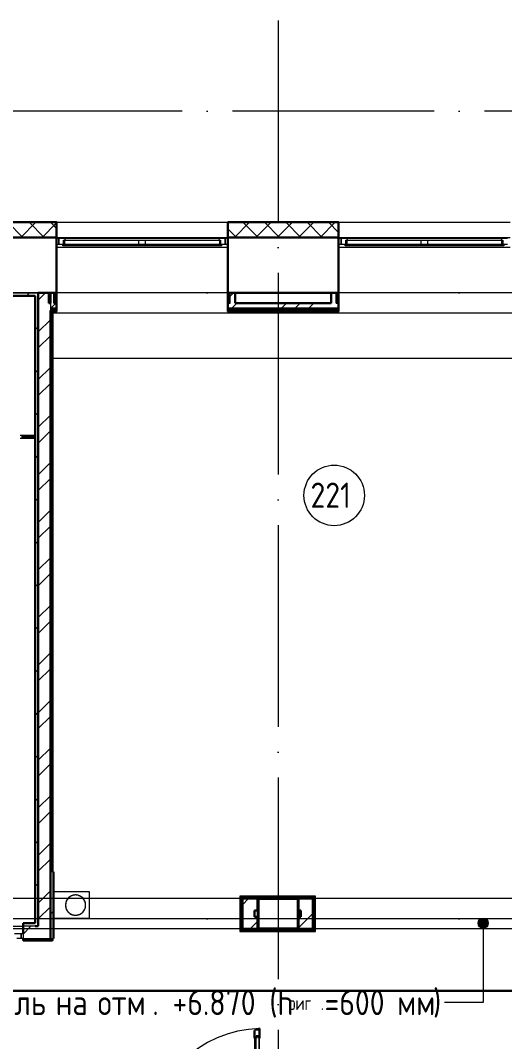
# Model space of a CAD drawing. Header units: millimetres. Extents: x -1073752 to 1436911, y -1379358 to 94781.
# Drawn here: x -1004840 to -1000037, y -1018973 to -1008856 of the extents above; entities that cross this region are included whole.
import ezdxf

# ---------------------------------------------------------------- set-up
doc = ezdxf.new("R2010")
doc.units = ezdxf.units.MM
doc.linetypes.add('ADSK_Линия сетки', pattern=[25, 20, -2.5, 0, -2.5])
doc.linetypes.add('ADSK_Сверху', pattern=[450, 300, -150])
for name, color, linetype, lineweight in [('_ Окна', 7, 'Continuous', 9), ('Аннотация', 7, 'Continuous', 18), ('Витраж', 7, 'Continuous', 9), ('Двери', 252, 'Continuous', 9), ('лс', 5, 'Continuous', 30), ('Марки помещений', 7, 'Continuous', 20), ('Несущие колонны', 7, 'Continuous', 18), ('Ограждение', 252, 'Continuous', 9), ('Окна', 7, 'Continuous', 9), ('Оси', 252, 'Continuous', 9), ('Перекрытие', 252, 'Continuous', 18), ('Сантехника', 252, 'Continuous', 9), ('Стены внутренние', 7, 'Continuous', 18), ('Стены наружные', 7, 'Continuous', 18), ('Стены разрез', 7, 'Continuous', 30), ('Стены штриховка', 7, 'Continuous', 9)]:
    doc.layers.add(name, color=color, linetype=linetype, lineweight=lineweight)
doc.layers.add('Двери открывание', color=7, linetype='Continuous', lineweight=9, true_color=0xc0c0c0)
doc.layers.add('Линии', color=7, linetype='Continuous', lineweight=9, true_color=0x00a600)
doc.styles.add('GOST Common_2', font='', dxfattribs={"width": 0.9, "height": 250})
doc.styles.add('GOST Common_4', font='', dxfattribs={"height": 7})
doc.styles.get('GOST Common_2').set_extended_font_data('GOST type B')
doc.styles.get('GOST Common_4').set_extended_font_data('GOST 2.304 type A')

# ---------------------------------------------------------------- blocks, each defined once
blk = doc.blocks.new('2 этаж')
at = {"layer": 'Аннотация', "lineweight": 9, "true_color": 0x636466}
h = blk.add_hatch(color=251, dxfattribs=at)
edge = h.paths.add_edge_path()
edge.add_arc((158530, -10083), 50, 0, 360)
at = {"layer": '_ Окна', "color": 251, "true_color": 0x636466}
for p, q in [((154321, -3299), (154296, -3299)), ((154321, -3357), (154321, -3299)), ((155996, -3299), (155971, -3299)), ((155971, -3299), (155971, -3357)), ((157121, -3299), (157096, -3299)), ((157121, -3357), (157121, -3299)), ((154296, -3357), (154321, -3357)), ((155971, -3357), (155996, -3357)), ((157096, -3357), (157121, -3357))]:
    blk.add_line(p, q, dxfattribs=at)
at = {"layer": '_ Окна', "color": 251, "lineweight": 18, "true_color": 0x636466}
for p, q in [((154380, -3299), (154321, -3299)), ((154321, -3299), (154321, -3357)), ((154367, -3357), (154367, -3316)), ((154367, -3316), (154379, -3316)), ((154385, -3316), (154380, -3299)), ((155912, -3299), (155907, -3316)), ((155971, -3299), (155912, -3299)), ((155913, -3316), (155925, -3316)), ((155925, -3316), (155925, -3357)), ((155971, -3357), (155971, -3299)), ((157180, -3299), (157121, -3299)), ((157121, -3299), (157121, -3357)), ((157167, -3357), (157167, -3316)), ((157167, -3316), (157179, -3316)), ((157185, -3316), (157180, -3299)), ((158712, -3299), (158707, -3316)), ((158771, -3299), (158712, -3299)), ((158713, -3316), (158725, -3316)), ((158725, -3316), (158725, -3357)), ((154321, -3357), (154359, -3357)), ((155933, -3357), (155971, -3357)), ((157121, -3357), (157159, -3357)), ((158733, -3357), (158771, -3357))]:
    blk.add_line(p, q, dxfattribs=at)
at = {"layer": 'Аннотация', "color": 251, "lineweight": 9, "true_color": 0x636466}
for p, q in [((158530, -10083), (158530, -10869)), ((158152, -10869), (158145, -10869)), ((158530, -10869), (158152, -10869))]:
    blk.add_line(p, q, dxfattribs=at)
blk.add_circle((158530, -10083), 50, dxfattribs=at)
at = {"layer": 'Витраж', "color": 251, "lineweight": 18, "true_color": 0x636466, "extrusion": (0, 0, -1)}
for p, q in [((153961, -5252), (153936, -5252)), ((153961, -5277), (153961, -5252)), ((154086, -5252), (154061, -5252)), ((154061, -5252), (154061, -5277)), ((154086, -5277), (154086, -5252)), ((153936, -5277), (153961, -5277)), ((154061, -5277), (154086, -5277))]:
    blk.add_line(p, q, dxfattribs=at)
at = {"layer": 'Витраж', "color": 251, "true_color": 0x636466}
for p, q in [((154061, -5252), (153961, -5252)), ((154061, -5277), (153961, -5277))]:
    blk.add_line(p, q, dxfattribs=at)
at = {"layer": 'Двери', "color": 251, "true_color": 0x636466}
for p, q in [((153882, -10184), (153946, -10184)), ((153946, -10184), (153966, -10184)), ((153946, -10234), (153946, -10184)), ((153946, -10184), (153946, -10234)), ((153966, -10184), (153966, -10234)), ((153946, -10234), (153905, -10234)), ((153966, -10234), (153946, -10234)), ((156262, -11222), (156262, -12132)), ((156279, -12150), (156279, -11204)), ((156279, -11204), (156303, -11204)), ((156303, -11204), (156303, -12150)), ((156312, -12132), (156312, -11222))]:
    blk.add_line(p, q, dxfattribs=at)
at = {"layer": 'Двери', "color": 251, "lineweight": 30, "true_color": 0x636466}
for p, q in [((156312, -11128), (156304, -11128)), ((156304, -11128), (156304, -11137)), ((156312, -11222), (156312, -11128)), ((156270, -11146), (156262, -11146)), ((156262, -11146), (156262, -11222)), ((156262, -11222), (156279, -11222)), ((156304, -11137), (156270, -11137)), ((156270, -11137), (156270, -11146)), ((156279, -11222), (156279, -11204)), ((156279, -11204), (156303, -11204)), ((156303, -11204), (156303, -11222)), ((156303, -11222), (156312, -11222))]:
    blk.add_line(p, q, dxfattribs=at)
at = {"layer": 'Двери открывание', "color": 251, "true_color": 0x636466}
blk.add_arc((156330, -12226), 1098, 90.9393, 180, dxfattribs=at)
at = {"layer": 'Линии', "color": 251, "linetype": 'ADSK_Сверху', "ltscale": 100, "true_color": 0x636466}
for p, q in [((161881, -9839), (151051, -9839)), ((161881, -10139), (151061, -10139))]:
    blk.add_line(p, q, dxfattribs=at)
at = {"layer": 'Марки помещений', "color": 251, "true_color": 0x636466}
blk.add_circle((157052, -5845), 300, dxfattribs=at)
at = {"layer": 'Несущие колонны', "color": 251, "lineweight": 40, "true_color": 0x636466}
for p, q in [((156296, -10139), (156296, -9839)), ((156296, -9839), (156696, -9839)), ((156696, -9839), (156296, -9839)), ((156296, -9839), (156296, -10139)), ((156696, -9839), (156696, -10139)), ((156696, -10139), (156696, -9839)), ((156696, -10139), (156296, -10139)), ((156296, -10139), (156696, -10139))]:
    blk.add_line(p, q, dxfattribs=at)
at = {"layer": 'Ограждение', "color": 251, "true_color": 0x636466}
for p, q in [((155996, -3389), (154296, -3389)), ((158796, -3389), (157096, -3389)), ((155996, -3839), (154296, -3839)), ((158796, -3839), (157096, -3839)), ((161861, -4039), (154256, -4039)), ((161861, -4039), (154256, -4039)), ((154296, -4039), (154296, -4024)), ((155996, -4039), (154296, -4039)), ((155996, -4024), (155996, -4039)), ((157096, -4039), (157096, -4024)), ((158796, -4039), (157096, -4039)), ((161861, -4489), (154256, -4489)), ((154261, -9574), (154261, -4489)), ((156866, -9814), (156116, -9814)), ((156116, -9814), (156121, -9819)), ((156116, -9814), (156116, -10164)), ((156866, -9814), (156861, -9819)), ((156866, -10164), (156866, -9814)), ((156116, -10164), (156121, -10159)), ((156116, -10164), (156866, -10164)), ((156861, -10159), (156866, -10164)), ((153971, -10259), (153971, -10254)), ((153971, -10259), (154256, -10259)), ((154256, -10254), (154256, -10259))]:
    blk.add_line(p, q, dxfattribs=at)
at = {"layer": 'Окна', "color": 251, "true_color": 0x636466}
for p, q in [((154379, -3316), (155111, -3316)), ((154379, -3357), (154379, -3316)), ((155912, -3299), (154380, -3299)), ((155111, -3316), (155181, -3316)), ((155111, -3316), (155111, -3357)), ((155181, -3316), (155913, -3316)), ((155181, -3357), (155181, -3316)), ((155913, -3316), (155913, -3357)), ((157179, -3316), (157911, -3316)), ((157179, -3357), (157179, -3316)), ((158712, -3299), (157180, -3299)), ((157911, -3316), (157981, -3316)), ((157911, -3316), (157911, -3357)), ((157981, -3316), (158713, -3316)), ((157981, -3357), (157981, -3316)), ((158713, -3316), (158713, -3357)), ((154359, -3357), (155131, -3357)), ((154359, -3374), (154359, -3357)), ((155131, -3374), (154359, -3374)), ((155131, -3357), (155161, -3357)), ((155131, -3357), (155131, -3374)), ((155161, -3374), (155131, -3374)), ((155161, -3357), (155933, -3357)), ((155161, -3374), (155161, -3357)), ((155933, -3374), (155161, -3374)), ((155933, -3357), (155933, -3374)), ((157159, -3357), (157931, -3357)), ((157159, -3374), (157159, -3357)), ((157931, -3374), (157159, -3374)), ((157931, -3357), (157961, -3357)), ((157931, -3357), (157931, -3374)), ((157961, -3374), (157931, -3374)), ((157961, -3357), (158733, -3357)), ((157961, -3374), (157961, -3357)), ((158733, -3374), (157961, -3374)), ((158733, -3357), (158733, -3374))]:
    blk.add_line(p, q, dxfattribs=at)
at = {"layer": 'Оси', "color": 251, "linetype": 'ADSK_Линия сетки', "ltscale": 100, "true_color": 0x636466}
for p, q in [((156496, -1139), (156496, -32265)), ((170543, -2039), (93566, -2039)), ((170543, -3839), (93566, -3839)), ((170543, -10039), (93566, -10039))]:
    blk.add_line(p, q, dxfattribs=at)
at = {"layer": 'Перекрытие', "color": 251, "ltscale": 100, "true_color": 0x636466}
for p, q in [((156116, -10039), (154266, -10039)), ((161851, -10039), (156866, -10039))]:
    blk.add_line(p, q, dxfattribs=at)
at = {"layer": 'Сантехника', "color": 251, "true_color": 0x636466}
for p, q in [((154626, -9774), (154266, -9774)), ((154626, -10034), (154626, -9774)), ((154266, -10034), (154626, -10034))]:
    blk.add_line(p, q, dxfattribs=at)
at = {"layer": 'Сантехника', "color": 251, "true_color": 0x636466, "flags": 128}
for points in [[(154586, -9904), (154586, -9900), (154586, -9896), (154585, -9892), (154585, -9888), (154584, -9884), (154583, -9880), (154582, -9877), (154581, -9873), (154580, -9869), (154578, -9865), (154576, -9862), (154575, -9858), (154573, -9855), (154571, -9851), (154569, -9848), (154566, -9845), (154564, -9841), (154561, -9838), (154558, -9835), (154556, -9833), (154553, -9830), (154550, -9827), (154547, -9825), (154543, -9822), (154540, -9820), (154537, -9818), (154533, -9816), (154530, -9814), (154526, -9813), (154522, -9811), (154518, -9810), (154515, -9808), (154511, -9807), (154507, -9806), (154503, -9806), (154499, -9805), (154495, -9805), (154491, -9804), (154487, -9804), (154483, -9804), (154479, -9804), (154475, -9805), (154471, -9805), (154467, -9806), (154463, -9807), (154459, -9808), (154456, -9809), (154452, -9810), (154448, -9812), (154444, -9813), (154441, -9815), (154437, -9817), (154434, -9819), (154430, -9821), (154427, -9823), (154424, -9826), (154421, -9828), (154418, -9831), (154415, -9834), (154412, -9837), (154410, -9840), (154407, -9843), (154405, -9846), (154402, -9849), (154400, -9853), (154398, -9856), (154396, -9860), (154395, -9863), (154393, -9867), (154392, -9871), (154391, -9875), (154389, -9878), (154388, -9882), (154388, -9886), (154387, -9890), (154387, -9894), (154386, -9898), (154386, -9902), (154386, -9904)], [(154386, -9904), (154386, -9908), (154386, -9912), (154387, -9916), (154387, -9920), (154388, -9924), (154389, -9928), (154390, -9932), (154391, -9936), (154392, -9939), (154394, -9943), (154396, -9947), (154397, -9950), (154399, -9954), (154401, -9957), (154403, -9961), (154406, -9964), (154408, -9967), (154411, -9970), (154414, -9973), (154416, -9976), (154419, -9979), (154422, -9981), (154425, -9984), (154429, -9986), (154432, -9988), (154435, -9990), (154439, -9992), (154442, -9994), (154446, -9996), (154450, -9997), (154454, -9999), (154457, -10000), (154461, -10001), (154465, -10002), (154469, -10003), (154473, -10003), (154477, -10004), (154481, -10004), (154485, -10004), (154489, -10004), (154493, -10004), (154497, -10004), (154501, -10003), (154505, -10002), (154509, -10002), (154513, -10001), (154516, -10000), (154520, -9998), (154524, -9997), (154528, -9995), (154531, -9993), (154535, -9992), (154538, -9990), (154542, -9987), (154545, -9985), (154548, -9983), (154551, -9980), (154554, -9977), (154557, -9975), (154560, -9972), (154562, -9969), (154565, -9966), (154567, -9962), (154570, -9959), (154572, -9956), (154574, -9952), (154576, -9949), (154577, -9945), (154579, -9941), (154580, -9938), (154581, -9934), (154583, -9930), (154584, -9926), (154584, -9922), (154585, -9918), (154585, -9914), (154586, -9910), (154586, -9906), (154586, -9904)]]:
    blk.add_lwpolyline(points, dxfattribs=at)
at = {"layer": 'Сантехника', "color": 251, "true_color": 0x636466}
for start, end in [(0, 180), (180, 0)]:
    blk.add_arc((154486, -9904), 100, start, end, dxfattribs=at)
at = {"layer": 'Стены внутренние', "color": 251, "lineweight": 30, "true_color": 0x636466}
for p, q in [((154296, -3137), (153216, -3137)), ((154296, -3289), (154296, -3137)), ((157096, -3137), (155996, -3137)), ((155996, -3137), (155996, -3289)), ((157096, -3289), (157096, -3137)), ((154296, -3289), (153216, -3289)), ((153216, -3289), (154296, -3289)), ((154296, -3839), (154296, -3289)), ((157096, -3289), (155996, -3289)), ((155996, -3289), (155996, -3839)), ((155996, -3289), (157096, -3289)), ((157096, -3839), (157096, -3289)), ((156071, -3839), (157021, -3839))]:
    blk.add_line(p, q, dxfattribs=at)
at = {"layer": 'Стены внутренние', "color": 251, "linetype": 'Continuous', "lineweight": 9, "true_color": 0x636466}
for p, q in [((153963, -3289), (153813, -3139)), ((153942, -3289), (154092, -3139)), ((154175, -3289), (154025, -3139)), ((154154, -3289), (154294, -3149)), ((154210, -3137), (154209, -3139)), ((154294, -3196), (154237, -3139)), ((154293, -3139), (154292, -3137)), ((154296, -3144), (154294, -3141)), ((155998, -3142), (156001, -3139)), ((156084, -3289), (155998, -3203)), ((156063, -3289), (156213, -3139)), ((156297, -3289), (156147, -3139)), ((156275, -3289), (156425, -3139)), ((156509, -3289), (156359, -3139)), ((156487, -3289), (156637, -3139)), ((156721, -3289), (156571, -3139)), ((156699, -3289), (156849, -3139)), ((156933, -3289), (156783, -3139)), ((156912, -3289), (157062, -3139)), ((157096, -3240), (156995, -3139)), ((157026, -3137), (157025, -3139))]:
    blk.add_line(p, q, dxfattribs=at)
at = {"layer": 'Стены внутренние', "color": 251, "true_color": 0x636466}
for p, q in [((154296, -3137), (155996, -3137)), ((157096, -3137), (158796, -3137)), ((154296, -3289), (155996, -3289)), ((157096, -3289), (158796, -3289)), ((153216, -3839), (154116, -3839))]:
    blk.add_line(p, q, dxfattribs=at)
at = {"layer": 'Стены наружные', "color": 251, "true_color": 0x636466}
for p, q in [((153756, -3132), (154296, -3132)), ((154296, -3132), (154296, -3137)), ((156546, -3132), (157096, -3132)), ((156546, -3137), (156546, -3132)), ((157096, -3137), (157096, -3132)), ((152836, -10114), (153966, -10114))]:
    blk.add_line(p, q, dxfattribs=at)
at = {"layer": 'Стены наружные', "color": 251, "linetype": 'Continuous', "lineweight": 9, "true_color": 0x636466}
for p, q in [((153998, -3869), (154028, -3839)), ((154116, -3912), (154188, -3839)), ((156021, -3870), (156052, -3839)), ((154240, -3989), (154290, -3939)), ((156037, -3989), (156087, -3939)), ((156530, -3989), (156580, -3939)), ((156665, -3989), (156715, -3939)), ((156800, -3989), (156850, -3939)), ((154236, -4056), (154251, -4041)), ((154251, -4041), (154256, -4036)), ((154267, -4024), (154272, -4019)), ((154272, -4019), (154277, -4014)), ((154277, -4014), (154290, -4002)), ((154290, -4002), (154296, -3996)), ((155996, -3993), (155999, -3989)), ((156035, -4024), (156040, -4019)), ((156106, -4024), (156111, -4019)), ((156177, -4024), (156182, -4019)), ((156187, -4014), (156199, -4002)), ((156199, -4002), (156212, -3989)), ((156247, -4024), (156252, -4019)), ((156318, -4024), (156323, -4019)), ((156389, -4024), (156394, -4019)), ((156394, -4019), (156399, -4014)), ((156399, -4014), (156411, -4002)), ((156411, -4002), (156424, -3989)), ((156459, -4024), (156464, -4019)), ((156530, -4024), (156535, -4019)), ((156601, -4024), (156606, -4019)), ((156611, -4014), (156623, -4002)), ((156623, -4002), (156636, -3989)), ((156672, -4024), (156677, -4019)), ((156742, -4024), (156747, -4019)), ((156813, -4024), (156818, -4019)), ((156818, -4019), (156823, -4014)), ((156823, -4014), (156835, -4002)), ((156835, -4002), (156848, -3989)), ((156884, -4024), (156889, -4019)), ((156954, -4024), (156959, -4019)), ((157025, -4024), (157030, -4019)), ((157035, -4014), (157048, -4002)), ((157048, -4002), (157060, -3989)), ((157096, -4024), (157096, -4024)), ((154116, -4226), (154236, -4106)), ((154251, -4111), (154256, -4106)), ((154086, -4206), (154116, -4176)), ((154251, -4182), (154256, -4177)), ((154251, -4253), (154256, -4248)), ((154116, -4383), (154236, -4263)), ((154251, -4323), (154256, -4318)), ((154251, -4394), (154256, -4389)), ((154236, -4480), (154251, -4465)), ((154251, -4465), (154256, -4460)), ((154251, -4536), (154256, -4531)), ((154086, -4630), (154116, -4600)), ((154116, -4697), (154236, -4577)), ((154251, -4606), (154256, -4601)), ((154116, -4855), (154236, -4735)), ((154251, -4677), (154256, -4672)), ((154251, -4748), (154256, -4743)), ((154251, -4818), (154256, -4813)), ((154236, -4904), (154251, -4889)), ((154251, -4889), (154256, -4884)), ((154251, -4960), (154256, -4955)), ((154086, -5054), (154116, -5024)), ((154116, -5169), (154236, -5049)), ((154251, -5031), (154256, -5026)), ((154251, -5101), (154256, -5096)), ((154116, -5326), (154236, -5206)), ((154251, -5172), (154256, -5167)), ((154251, -5243), (154256, -5238)), ((154236, -5328), (154251, -5313)), ((154251, -5313), (154256, -5308)), ((154086, -5478), (154116, -5448)), ((154251, -5384), (154256, -5379)), ((154251, -5455), (154256, -5450)), ((154116, -5640), (154236, -5520)), ((154251, -5526), (154256, -5521)), ((154251, -5596), (154256, -5591)), ((154251, -5667), (154256, -5662)), ((154116, -5798), (154236, -5678)), ((154236, -5753), (154251, -5738)), ((154251, -5738), (154256, -5733)), ((154251, -5808), (154256, -5803)), ((154086, -5903), (154116, -5873)), ((154251, -5879), (154256, -5874)), ((154251, -5950), (154256, -5945)), ((154116, -6112), (154236, -5992)), ((154251, -6021), (154256, -6016)), ((154116, -6269), (154236, -6149)), ((154236, -6177), (154251, -6162)), ((154251, -6091), (154256, -6086)), ((154251, -6162), (154256, -6157)), ((154251, -6233), (154256, -6228)), ((154086, -6327), (154116, -6297)), ((154251, -6303), (154256, -6298)), ((154251, -6374), (154256, -6369)), ((154116, -6583), (154236, -6463)), ((154251, -6445), (154256, -6440)), ((154251, -6515), (154256, -6510)), ((154116, -6740), (154236, -6620)), ((154236, -6601), (154251, -6586)), ((154251, -6586), (154256, -6581)), ((154251, -6657), (154256, -6652)), ((154086, -6751), (154116, -6721)), ((154251, -6728), (154256, -6723)), ((154251, -6798), (154256, -6793)), ((154251, -6869), (154256, -6864)), ((154116, -7055), (154236, -6935)), ((154251, -6940), (154256, -6935)), ((154236, -7025), (154251, -7010)), ((154251, -7010), (154256, -7005)), ((154251, -7081), (154256, -7076)), ((154086, -7175), (154116, -7145)), ((154116, -7212), (154236, -7092)), ((154251, -7152), (154256, -7147)), ((154251, -7223), (154256, -7218)), ((154251, -7293), (154256, -7288)), ((154251, -7364), (154256, -7359)), ((154116, -7526), (154236, -7406)), ((154236, -7450), (154251, -7435)), ((154251, -7435), (154256, -7430)), ((154086, -7600), (154116, -7570)), ((154116, -7683), (154236, -7563)), ((154251, -7505), (154256, -7500)), ((154251, -7576), (154256, -7571)), ((154251, -7647), (154256, -7642)), ((154251, -7718), (154256, -7713)), ((154251, -7788), (154256, -7783)), ((154116, -7998), (154236, -7878)), ((154251, -7859), (154256, -7854)), ((154251, -7930), (154256, -7925)), ((154086, -8024), (154116, -7994)), ((154116, -8155), (154236, -8035)), ((154251, -8000), (154256, -7995)), ((154251, -8071), (154256, -8066)), ((154251, -8142), (154256, -8137)), ((154251, -8213), (154256, -8208)), ((154251, -8283), (154256, -8278)), ((154116, -8469), (154236, -8349)), ((154251, -8354), (154256, -8349)), ((154086, -8448), (154116, -8418)), ((154251, -8425), (154256, -8420)), ((154251, -8495), (154256, -8490)), ((154116, -8626), (154236, -8506)), ((154251, -8566), (154256, -8561)), ((154251, -8637), (154256, -8632)), ((154251, -8708), (154256, -8703)), ((154251, -8778), (154256, -8773)), ((154086, -8873), (154116, -8843)), ((154116, -8941), (154236, -8821)), ((154251, -8849), (154256, -8844)), ((154116, -9098), (154236, -8978)), ((154251, -8920), (154256, -8915)), ((154251, -8990), (154256, -8985)), ((154251, -9061), (154256, -9056)), ((154236, -9147), (154251, -9132)), ((154251, -9132), (154256, -9127)), ((154251, -9202), (154256, -9197)), ((154086, -9297), (154116, -9267)), ((154116, -9412), (154236, -9292)), ((154251, -9273), (154256, -9268)), ((154251, -9344), (154256, -9339)), ((154116, -9569), (154236, -9449)), ((154251, -9415), (154256, -9410)), ((154251, -9485), (154256, -9480)), ((154236, -9571), (154251, -9556)), ((154251, -9556), (154256, -9551)), ((154086, -9721), (154116, -9691)), ((154116, -9884), (154236, -9764)), ((156121, -9878), (156126, -9873)), ((156141, -9901), (156203, -9839)), ((156175, -9824), (156180, -9819)), ((156246, -9824), (156251, -9819)), ((156316, -9824), (156321, -9819)), ((156387, -9824), (156392, -9819)), ((156458, -9824), (156463, -9819)), ((156513, -9839), (156528, -9824)), ((156528, -9824), (156533, -9819)), ((156599, -9824), (156604, -9819)), ((156670, -9824), (156675, -9819)), ((156741, -9824), (156746, -9819)), ((156811, -9824), (156816, -9819)), ((156856, -9850), (156861, -9845)), ((154116, -10041), (154236, -9921)), ((154236, -9995), (154266, -9965)), ((156121, -9949), (156126, -9944)), ((156121, -10019), (156126, -10014)), ((156721, -10107), (156841, -9987)), ((156841, -9936), (156856, -9921)), ((156856, -9921), (156861, -9916)), ((156856, -9992), (156861, -9987)), ((153966, -10191), (154042, -10114)), ((156121, -10090), (156126, -10085)), ((156218, -10139), (156261, -10096)), ((156261, -10096), (156291, -10066)), ((156696, -10132), (156721, -10107)), ((156856, -10062), (156861, -10057)), ((156123, -10159), (156128, -10154)), ((156193, -10159), (156198, -10154)), ((156198, -10154), (156213, -10139)), ((156264, -10159), (156269, -10154)), ((156335, -10159), (156340, -10154)), ((156406, -10159), (156411, -10154)), ((156476, -10159), (156481, -10154)), ((156547, -10159), (156552, -10154)), ((156618, -10159), (156623, -10154)), ((156623, -10154), (156638, -10139)), ((156688, -10159), (156693, -10154)), ((156759, -10159), (156764, -10154)), ((156830, -10159), (156835, -10154)), ((156856, -10133), (156861, -10128)), ((153977, -10254), (153982, -10249)), ((153982, -10249), (153997, -10234)), ((154048, -10254), (154053, -10249)), ((154118, -10254), (154123, -10249)), ((154189, -10254), (154194, -10249))]:
    blk.add_line(p, q, dxfattribs=at)
at = {"layer": 'Стены наружные', "color": 251, "lineweight": 30, "true_color": 0x636466}
for p, q in [((154116, -3839), (154116, -10114)), ((154296, -3839), (154116, -3839)), ((154221, -3839), (154221, -3939)), ((154236, -3939), (154236, -3839)), ((154296, -4014), (154296, -3839)), ((155996, -3839), (155996, -4014)), ((156071, -3839), (155996, -3839)), ((156071, -3939), (156071, -3839)), ((157021, -3839), (157021, -3939)), ((157096, -3839), (157021, -3839)), ((157096, -4014), (157096, -3839)), ((153216, -3869), (154086, -3869)), ((154086, -3869), (154086, -10084)), ((154221, -3939), (154236, -3939)), ((157021, -3939), (156071, -3939)), ((154236, -10234), (154236, -4014)), ((154251, -4014), (154236, -4014)), ((154236, -4014), (154236, -9574)), ((154236, -4014), (154251, -4014)), ((154251, -4019), (154256, -4019)), ((154251, -9574), (154251, -4019)), ((154256, -9574), (154256, -4024)), ((154256, -4024), (154296, -4024)), ((154296, -4024), (154296, -4014)), ((155996, -4014), (155996, -4024)), ((155996, -4024), (157096, -4024)), ((157096, -4024), (157096, -4014)), ((154236, -9574), (154236, -10234)), ((154266, -9574), (154256, -9574)), ((154266, -10234), (154266, -9574)), ((156861, -9819), (156121, -9819)), ((156121, -9819), (156121, -10159)), ((156856, -9824), (156126, -9824)), ((156126, -9824), (156126, -10154)), ((156141, -9839), (156141, -10139)), ((156141, -9839), (156296, -9839)), ((156291, -9959), (156291, -9839)), ((156841, -9839), (156696, -9839)), ((156841, -10139), (156841, -9839)), ((156856, -10154), (156856, -9824)), ((156861, -10159), (156861, -9819)), ((156261, -9959), (156291, -9959)), ((156261, -10019), (156261, -9959)), ((156696, -9959), (156721, -9959)), ((156721, -9959), (156721, -10019)), ((153966, -10084), (153966, -10184)), ((154086, -10084), (153966, -10084)), ((154116, -10114), (154086, -10114)), ((156291, -10019), (156261, -10019)), ((156291, -10139), (156291, -10019)), ((156721, -10019), (156696, -10019)), ((156121, -10159), (156861, -10159)), ((156126, -10154), (156856, -10154)), ((156296, -10139), (156141, -10139)), ((156696, -10139), (156841, -10139)), ((153966, -10234), (153966, -10254)), ((153966, -10254), (154256, -10254)), ((154256, -10234), (154266, -10234)), ((154256, -10254), (154256, -10234))]:
    blk.add_line(p, q, dxfattribs=at)
at = {"layer": 'Стены разрез', "color": 251, "true_color": 0x636466}
for p, q in [((154061, -5254), (153961, -5254)), ((153961, -5254), (153961, -5274)), ((154061, -5274), (154061, -5254)), ((153961, -5274), (154061, -5274))]:
    blk.add_line(p, q, dxfattribs=at)
at = {"layer": 'Стены штриховка', "color": 251, "true_color": 0x636466}
for p, q in [((154294, -3139), (153218, -3139)), ((154294, -3213), (154294, -3139)), ((154294, -3213), (154296, -3213)), ((155996, -3213), (155998, -3213)), ((157094, -3139), (155998, -3139)), ((155998, -3139), (155998, -3213)), ((157094, -3213), (157094, -3139)), ((157094, -3213), (157096, -3213)), ((154271, -3939), (154271, -3839)), ((154284, -3939), (154284, -3839)), ((156009, -3939), (156009, -3839)), ((156021, -3939), (156021, -3839)), ((157071, -3939), (157071, -3839)), ((157084, -3939), (157084, -3839)), ((154236, -3939), (154236, -4014)), ((154271, -3939), (154296, -3939)), ((155996, -3939), (156021, -3939)), ((157071, -3939), (157096, -3939)), ((154296, -3989), (154236, -3989)), ((154296, -4002), (154236, -4002)), ((154296, -4014), (154251, -4014)), ((154251, -4014), (154296, -4014)), ((154256, -4019), (154296, -4019)), ((157096, -3989), (155996, -3989)), ((157096, -4002), (155996, -4002)), ((157096, -4014), (155996, -4014)), ((155996, -4014), (157096, -4014)), ((155996, -4019), (157096, -4019)), ((154251, -7542), (154236, -7542)), ((154236, -9042), (154251, -9042)), ((154256, -9574), (154236, -9574)), ((154086, -10114), (153966, -10114)), ((153966, -10234), (154256, -10234)), ((153966, -10249), (154251, -10249)), ((154251, -10249), (154251, -10234))]:
    blk.add_line(p, q, dxfattribs=at)
at = {"layer": 'Аннотация', "color": 251, "true_color": 0x636466, "width": 0.9}
for s, height, style, p in [('. +6.870 (h', 250, 'GOST Common_2', (155248, -10994)), (')', 250, 'GOST Common_2', (158034, -10994)), ('Ригель', 250, 'GOST Common_2', (153229, -10994)), ('на', 250, 'GOST Common_2', (154289, -10994)), ('отм', 250, 'GOST Common_2', (154706, -10994)), ('=600', 250, 'GOST Common_2', (156956, -10994)), ('мм', 250, 'GOST Common_2', (157676, -10994)), ('риг', 138.8, 'GOST Common_4', (156597, -10944)), ('.', 139, 'GOST Common_4', (156919, -10944))]:
    blk.add_text(s, height=height, dxfattribs=dict(at, style=style)).set_placement(p)
at = {"layer": 'Марки помещений', "color": 251, "true_color": 0x636466, "style": 'GOST Common_2', "width": 0.9}
blk.add_text('221', height=250, dxfattribs=at).set_placement((156817, -5968))

msp = doc.modelspace()

# ---------------------------------------------------------------- linework, layer by layer
at = {"layer": 'лс', "color": 5}
msp.add_line((-1007092.3, -1018470), (-996231.6, -1018470), dxfattribs=at)

# ---------------------------------------------------------------- block references
msp.add_blockref('2 этаж', (-1158779.2, -1007716.5))

doc.saveas('drawing.dxf')
